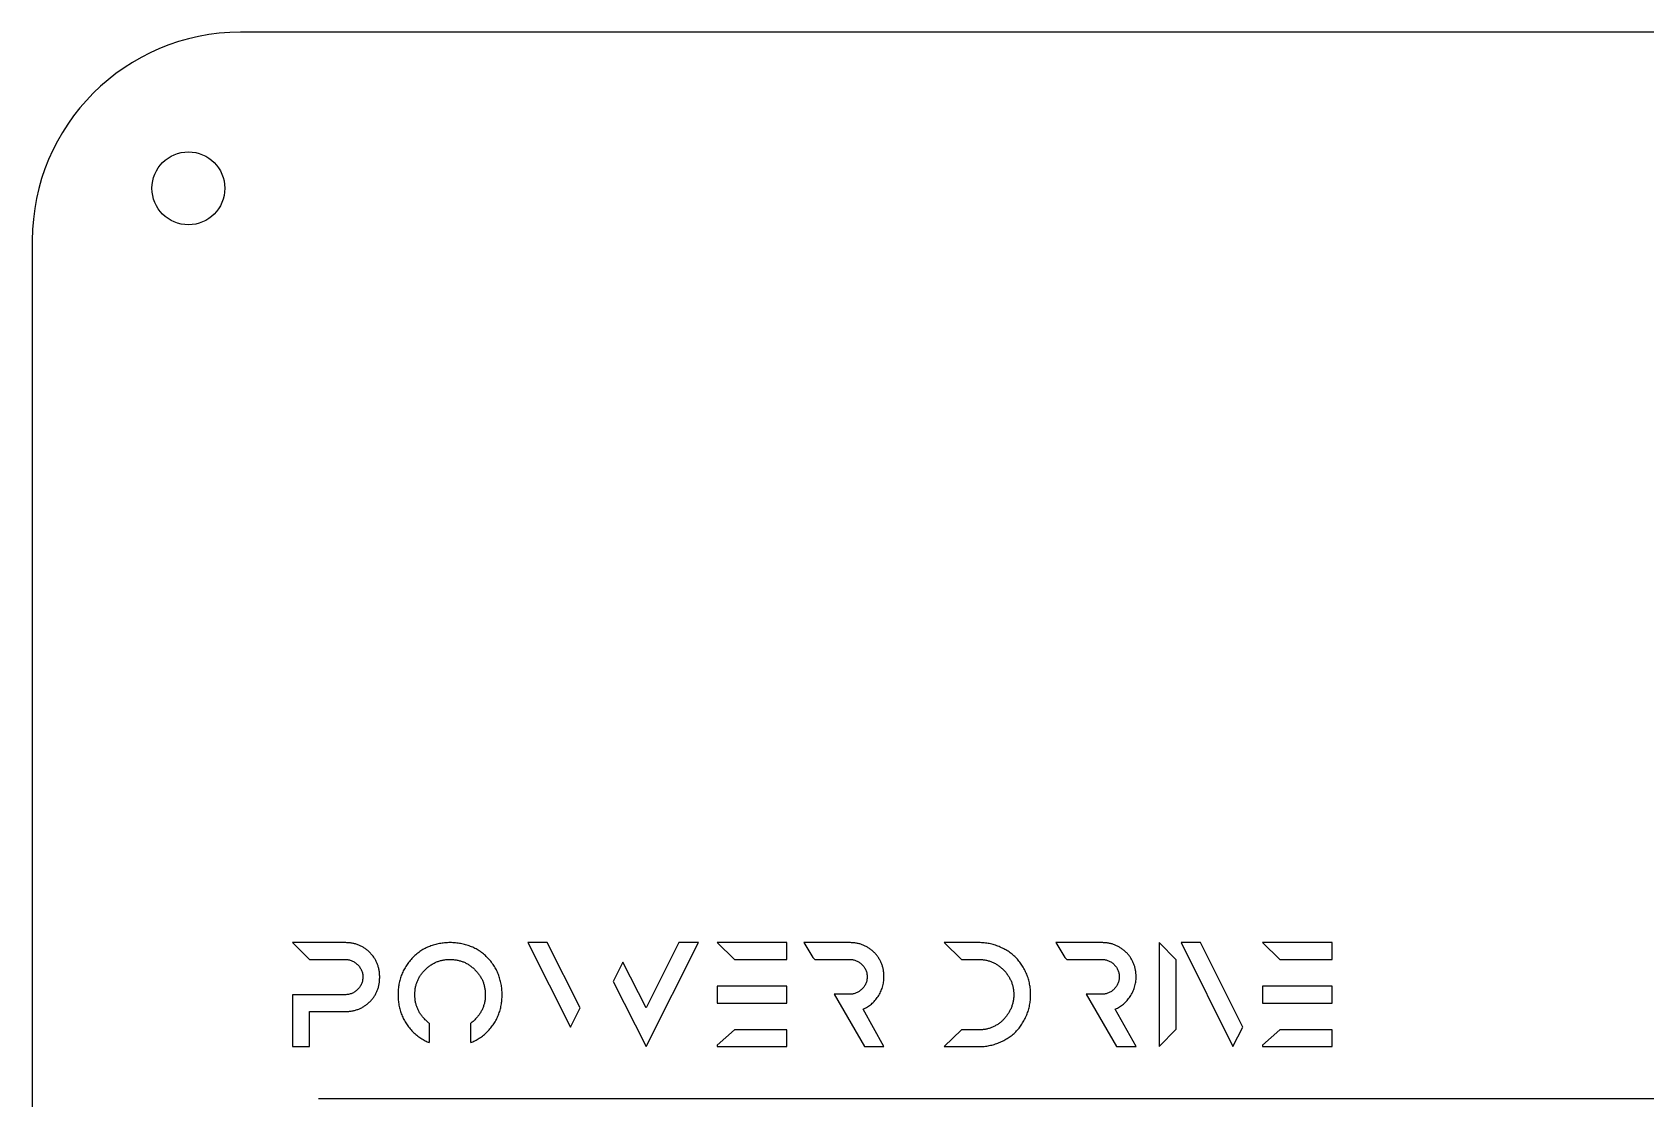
# Model space of a CAD drawing. Header units: millimetres. Extents: x -155 to 155, y -105 to 105.
# Drawn here: x -155 to 0, y 2.5 to 105 of the extents above; entities that cross this region are included whole.
import ezdxf

# ---------------------------------------------------------------- set-up
doc = ezdxf.new("R2010")
doc.units = ezdxf.units.MM

msp = doc.modelspace()

# ---------------------------------------------------------------- linework, layer by layer
at = {"color": 7, "linetype": 'Continuous', "lineweight": 25}
for p, q in [((135, 105), (-135, 105)), ((-155, 85), (-155, -85)), ((-124.95, 17.51), (-129.99, 17.51)), ((-129.99, 17.51), (-128.38, 15.89)), ((-114.86, 17.51), (-114.86, 17.51)), ((-107.39, 17.51), (-103.29, 9.37)), ((-105.52, 17.51), (-107.39, 17.51)), ((-102.35, 11.24), (-105.52, 17.51)), ((-96.04, 7.51), (-91.01, 17.51)), ((-92.88, 17.51), (-96.04, 11.24)), ((-91.01, 17.51), (-92.88, 17.51)), ((-82.51, 17.51), (-89.22, 17.51)), ((-89.22, 17.51), (-87.55, 15.89)), ((-82.51, 15.89), (-82.51, 17.51)), ((-76.47, 17.51), (-80.88, 17.51)), ((-80.88, 17.51), (-80.02, 16.07)), ((-64.06, 17.51), (-67.41, 17.51)), ((-67.41, 17.51), (-65.74, 15.89)), ((-52.25, 17.51), (-56.66, 17.51)), ((-56.66, 17.51), (-55.79, 16.07)), ((-46.73, 17.51), (-46.73, 7.51)), ((-45.12, 15.86), (-46.73, 17.51)), ((-42.78, 17.51), (-44.64, 17.51)), ((-44.64, 17.51), (-39.65, 7.51)), ((-38.71, 9.37), (-42.78, 17.51)), ((-30.11, 17.51), (-36.82, 17.51)), ((-36.82, 17.51), (-35.15, 15.89)), ((-30.11, 15.89), (-30.11, 17.51)), ((-128.38, 15.89), (-124.95, 15.89)), ((-122.57, 16.57), (-122.57, 16.57)), ((-114.86, 15.89), (-114.86, 15.89)), ((-98.26, 15.64), (-99.21, 13.77)), ((-96.04, 11.24), (-98.26, 15.64)), ((-87.55, 15.89), (-82.51, 15.89)), ((-80.02, 16.07), (-79.83, 15.89)), ((-79.83, 15.89), (-76.47, 15.89)), ((-65.74, 15.89), (-64.06, 15.89)), ((-55.79, 16.07), (-55.61, 15.89)), ((-55.61, 15.89), (-52.25, 15.89)), ((-45.12, 9.18), (-45.12, 15.86)), ((-35.15, 15.89), (-30.11, 15.89)), ((-59.47, 14.47), (-59.47, 14.47)), ((-128.38, 12.5), (-129.99, 12.5)), ((-129.99, 12.5), (-129.99, 7.51)), ((-124.95, 12.5), (-128.38, 12.5)), ((-99.21, 13.77), (-96.04, 7.51)), ((-82.51, 13.32), (-89.22, 13.32)), ((-89.22, 13.32), (-89.22, 11.7)), ((-82.51, 11.7), (-82.51, 13.32)), ((-76.47, 12.54), (-77.97, 12.56)), ((-77.97, 12.56), (-75.05, 7.51)), ((-52.25, 12.54), (-53.74, 12.56)), ((-53.74, 12.56), (-50.83, 7.51)), ((-30.11, 13.32), (-36.82, 13.32)), ((-36.82, 13.32), (-36.82, 11.7)), ((-30.11, 11.7), (-30.11, 13.32)), ((-128.38, 7.51), (-128.38, 10.88)), ((-128.38, 10.88), (-124.95, 10.88)), ((-103.29, 9.37), (-102.35, 11.24)), ((-89.22, 11.7), (-82.51, 11.7)), ((-73.18, 7.51), (-75.19, 11.12)), ((-73.75, 12.33), (-73.75, 12.33)), ((-48.96, 7.51), (-50.96, 11.12)), ((-49.53, 12.33), (-49.53, 12.33)), ((-36.82, 11.7), (-30.11, 11.7)), ((-116.86, 9.76), (-116.86, 7.89)), ((-112.86, 7.89), (-112.86, 9.76)), ((-39.65, 7.51), (-38.71, 9.37)), ((-87.55, 9.12), (-89.22, 7.64)), ((-82.51, 9.12), (-87.55, 9.12)), ((-82.51, 7.51), (-82.51, 9.12)), ((-65.74, 9.12), (-67.41, 7.51)), ((-64.06, 9.12), (-65.74, 9.12)), ((-46.73, 7.51), (-45.12, 9.18)), ((-35.15, 9.12), (-36.82, 7.64)), ((-30.11, 9.12), (-35.15, 9.12)), ((-30.11, 7.51), (-30.11, 9.12)), ((-129.99, 7.51), (-128.38, 7.51)), ((-89.22, 7.64), (-89.22, 7.51)), ((-89.22, 7.51), (-82.51, 7.51)), ((-75.05, 7.51), (-73.18, 7.51)), ((-67.41, 7.51), (-64.06, 7.51)), ((-50.83, 7.51), (-48.96, 7.51)), ((-36.82, 7.64), (-36.82, 7.51)), ((-36.82, 7.51), (-30.11, 7.51)), ((127.5, 2.5), (-127.5, 2.5))]:
    msp.add_line(p, q, dxfattribs=at)
msp.add_circle((-140, 90), 3.5, dxfattribs=at)
msp.add_arc((-135, 85), 20, 90, 180, dxfattribs=at)
for points, knots in [([(-122.57, 16.57), (-122.65, 16.64), (-122.81, 16.79), (-123.07, 16.98), (-123.35, 17.14), (-123.64, 17.28), (-123.95, 17.38), (-124.27, 17.45), (-124.61, 17.5), (-124.83, 17.5), (-124.95, 17.51)], [0, 0, 0, 0, 0.126218, 0.249165, 0.371232, 0.49248, 0.615205, 0.73961, 0.867518, 1, 1, 1, 1]), ([(-114.86, 17.51), (-115.04, 17.5), (-115.38, 17.49), (-115.88, 17.42), (-116.36, 17.31), (-116.82, 17.15), (-117.26, 16.96), (-117.68, 16.71), (-118.07, 16.42), (-118.32, 16.2), (-118.44, 16.08)], [0, 0, 0, 0, 0.132265, 0.259569, 0.383877, 0.506041, 0.627408, 0.749571, 0.873435, 1, 1, 1, 1]), ([(-111.29, 16.08), (-111.41, 16.2), (-111.65, 16.42), (-112.05, 16.71), (-112.47, 16.96), (-112.91, 17.15), (-113.37, 17.31), (-113.85, 17.42), (-114.35, 17.49), (-114.69, 17.5), (-114.86, 17.51)], [0, 0, 0, 0, 0.126992, 0.251308, 0.37355, 0.494995, 0.617238, 0.741626, 0.868556, 1, 1, 1, 1]), ([(-74.13, 16.57), (-74.21, 16.64), (-74.37, 16.79), (-74.63, 16.98), (-74.9, 17.14), (-75.19, 17.28), (-75.49, 17.38), (-75.81, 17.45), (-76.13, 17.5), (-76.36, 17.5), (-76.47, 17.51)], [0, 0, 0, 0, 0.127318, 0.25191, 0.3744, 0.495996, 0.6177, 0.741717, 0.868552, 1, 1, 1, 1]), ([(-62.12, 17.12), (-62.27, 17.18), (-62.58, 17.3), (-63.06, 17.42), (-63.56, 17.49), (-63.89, 17.5), (-64.06, 17.51)], [0, 0, 0, 0, 0.247628, 0.495565, 0.744798, 1, 1, 1, 1]), ([(-60.52, 16.08), (-60.64, 16.19), (-60.87, 16.4), (-61.26, 16.68), (-61.67, 16.92), (-61.97, 17.05), (-62.12, 17.12)], [0, 0, 0, 0, 0.246511, 0.493535, 0.744233, 1, 1, 1, 1]), ([(-49.91, 16.57), (-49.99, 16.64), (-50.15, 16.79), (-50.41, 16.98), (-50.68, 17.14), (-50.97, 17.28), (-51.27, 17.38), (-51.58, 17.45), (-51.91, 17.5), (-52.14, 17.5), (-52.25, 17.51)], [0, 0, 0, 0, 0.127318, 0.25191, 0.3744, 0.495996, 0.6177, 0.741717, 0.868552, 1, 1, 1, 1]), ([(-124.95, 15.89), (-124.89, 15.89), (-124.78, 15.89), (-124.61, 15.86), (-124.46, 15.82), (-124.3, 15.77), (-124.15, 15.7), (-124.01, 15.61), (-123.88, 15.51), (-123.8, 15.43), (-123.75, 15.39)], [0, 0, 0, 0, 0.1276779, 0.2522131, 0.3747824, 0.4969379, 0.619469, 0.7430138, 0.8701056, 1, 1, 1, 1]), ([(-121.62, 14.2), (-121.63, 14.31), (-121.63, 14.54), (-121.68, 14.87), (-121.75, 15.19), (-121.85, 15.49), (-121.99, 15.78), (-122.15, 16.06), (-122.35, 16.32), (-122.5, 16.48), (-122.57, 16.57)], [0, 0, 0, 0, 0.131324, 0.258766, 0.382868, 0.504488, 0.626238, 0.748517, 0.872648, 1, 1, 1, 1]), ([(-118.44, 16.08), (-118.55, 15.96), (-118.78, 15.71), (-119.07, 15.31), (-119.31, 14.89), (-119.51, 14.45), (-119.67, 13.99), (-119.78, 13.52), (-119.85, 13.02), (-119.86, 12.68), (-119.86, 12.51)], [0, 0, 0, 0, 0.127314, 0.251979, 0.374597, 0.496019, 0.618675, 0.742591, 0.86904, 1, 1, 1, 1]), ([(-117.27, 14.9), (-117.18, 14.98), (-117.02, 15.14), (-116.74, 15.34), (-116.46, 15.51), (-116.16, 15.65), (-115.85, 15.76), (-115.53, 15.84), (-115.2, 15.88), (-114.98, 15.89), (-114.86, 15.89)], [0, 0, 0, 0, 0.1306222, 0.2575362, 0.3809614, 0.5030877, 0.6249651, 0.7475007, 0.871908, 1, 1, 1, 1]), ([(-114.86, 15.89), (-114.75, 15.89), (-114.52, 15.88), (-114.19, 15.83), (-113.87, 15.75), (-113.56, 15.65), (-113.27, 15.51), (-112.99, 15.33), (-112.72, 15.13), (-112.55, 14.98), (-112.47, 14.9)], [0, 0, 0, 0, 0.128869, 0.25389, 0.377191, 0.499023, 0.621134, 0.744583, 0.870206, 1, 1, 1, 1]), ([(-109.86, 12.51), (-109.87, 12.68), (-109.87, 13.02), (-109.95, 13.52), (-110.06, 13.99), (-110.21, 14.45), (-110.41, 14.89), (-110.66, 15.31), (-110.95, 15.72), (-111.17, 15.96), (-111.29, 16.08)], [0, 0, 0, 0, 0.1308773, 0.2572662, 0.3811238, 0.5037214, 0.625277, 0.7478365, 0.8724424, 1, 1, 1, 1]), ([(-76.47, 15.89), (-76.41, 15.89), (-76.3, 15.89), (-76.14, 15.86), (-75.99, 15.83), (-75.84, 15.77), (-75.69, 15.7), (-75.55, 15.62), (-75.42, 15.52), (-75.34, 15.44), (-75.3, 15.4)], [0, 0, 0, 0, 0.127781, 0.25188, 0.37422, 0.496224, 0.618716, 0.742847, 0.869445, 1, 1, 1, 1]), ([(-73.18, 14.23), (-73.19, 14.34), (-73.19, 14.56), (-73.23, 14.89), (-73.31, 15.2), (-73.41, 15.5), (-73.55, 15.79), (-73.71, 16.07), (-73.9, 16.33), (-74.05, 16.49), (-74.13, 16.57)], [0, 0, 0, 0, 0.130752, 0.257591, 0.381091, 0.5028, 0.624698, 0.747193, 0.872207, 1, 1, 1, 1]), ([(-64.06, 15.89), (-63.95, 15.89), (-63.73, 15.88), (-63.4, 15.83), (-63.08, 15.75), (-62.87, 15.68), (-62.77, 15.64)], [0, 0, 0, 0, 0.254741, 0.505442, 0.752837, 1, 1, 1, 1]), ([(-62.77, 15.64), (-62.67, 15.59), (-62.47, 15.49), (-62.2, 15.32), (-61.94, 15.12), (-61.78, 14.97), (-61.7, 14.9)], [0, 0, 0, 0, 0.253042, 0.502844, 0.751473, 1, 1, 1, 1]), ([(-59.47, 14.47), (-59.53, 14.62), (-59.67, 14.92), (-59.92, 15.34), (-60.2, 15.73), (-60.42, 15.97), (-60.52, 16.08)], [0, 0, 0, 0, 0.256144, 0.507126, 0.754526, 1, 1, 1, 1]), ([(-52.25, 15.89), (-52.19, 15.89), (-52.08, 15.89), (-51.92, 15.86), (-51.77, 15.83), (-51.62, 15.77), (-51.47, 15.7), (-51.33, 15.62), (-51.2, 15.52), (-51.12, 15.44), (-51.08, 15.4)], [0, 0, 0, 0, 0.127781, 0.25188, 0.37422, 0.496224, 0.618716, 0.742847, 0.869445, 1, 1, 1, 1]), ([(-48.96, 14.23), (-48.96, 14.34), (-48.97, 14.56), (-49.01, 14.89), (-49.09, 15.2), (-49.19, 15.5), (-49.33, 15.79), (-49.49, 16.07), (-49.68, 16.33), (-49.83, 16.49), (-49.91, 16.57)], [0, 0, 0, 0, 0.130752, 0.257591, 0.381091, 0.5028, 0.624698, 0.747193, 0.872207, 1, 1, 1, 1]), ([(-123.75, 15.39), (-123.71, 15.35), (-123.63, 15.27), (-123.53, 15.13), (-123.44, 14.99), (-123.36, 14.84), (-123.31, 14.69), (-123.27, 14.53), (-123.24, 14.37), (-123.24, 14.25), (-123.24, 14.2)], [0, 0, 0, 0, 0.132532, 0.259343, 0.38325, 0.505894, 0.626987, 0.748817, 0.87227, 1, 1, 1, 1]), ([(-123.24, 14.2), (-123.24, 14.14), (-123.25, 14.02), (-123.27, 13.86), (-123.31, 13.7), (-123.37, 13.54), (-123.44, 13.4), (-123.53, 13.25), (-123.63, 13.12), (-123.71, 13.04), (-123.75, 13)], [0, 0, 0, 0, 0.129122, 0.255431, 0.378549, 0.500079, 0.621479, 0.744635, 0.870344, 1, 1, 1, 1]), ([(-122.57, 11.82), (-122.49, 11.9), (-122.34, 12.06), (-122.15, 12.33), (-121.98, 12.6), (-121.85, 12.89), (-121.75, 13.2), (-121.67, 13.52), (-121.63, 13.85), (-121.63, 14.08), (-121.62, 14.2)], [0, 0, 0, 0, 0.127057, 0.250808, 0.37261, 0.494467, 0.616079, 0.740463, 0.868261, 1, 1, 1, 1]), ([(-118.25, 12.51), (-118.24, 12.62), (-118.24, 12.85), (-118.19, 13.18), (-118.12, 13.5), (-118.01, 13.8), (-117.87, 14.1), (-117.7, 14.38), (-117.5, 14.65), (-117.35, 14.81), (-117.27, 14.9)], [0, 0, 0, 0, 0.129575, 0.25464, 0.377914, 0.499879, 0.621538, 0.744766, 0.870526, 1, 1, 1, 1]), ([(-112.47, 14.9), (-112.39, 14.81), (-112.23, 14.65), (-112.04, 14.38), (-111.86, 14.1), (-111.72, 13.81), (-111.61, 13.5), (-111.54, 13.18), (-111.49, 12.85), (-111.48, 12.62), (-111.48, 12.51)], [0, 0, 0, 0, 0.129716, 0.255265, 0.378641, 0.500679, 0.622439, 0.745666, 0.870612, 1, 1, 1, 1]), ([(-75.3, 15.4), (-75.26, 15.36), (-75.18, 15.28), (-75.08, 15.15), (-74.99, 15.01), (-74.92, 14.86), (-74.86, 14.71), (-74.82, 14.56), (-74.8, 14.39), (-74.8, 14.28), (-74.8, 14.23)], [0, 0, 0, 0, 0.131459, 0.258809, 0.38273, 0.504908, 0.625995, 0.747756, 0.872296, 1, 1, 1, 1]), ([(-74.8, 14.23), (-74.8, 14.17), (-74.8, 14.06), (-74.82, 13.89), (-74.86, 13.73), (-74.92, 13.58), (-74.99, 13.43), (-75.08, 13.29), (-75.18, 13.16), (-75.26, 13.07), (-75.3, 13.03)], [0, 0, 0, 0, 0.129682, 0.254869, 0.377261, 0.498913, 0.621525, 0.743398, 0.869717, 1, 1, 1, 1]), ([(-73.75, 12.33), (-73.71, 12.4), (-73.61, 12.54), (-73.5, 12.76), (-73.4, 12.99), (-73.32, 13.23), (-73.26, 13.47), (-73.21, 13.72), (-73.19, 13.97), (-73.18, 14.14), (-73.18, 14.23)], [0, 0, 0, 0, 0.124979, 0.249416, 0.372765, 0.495873, 0.619866, 0.744603, 0.870788, 1, 1, 1, 1]), ([(-61.7, 14.9), (-61.63, 14.82), (-61.48, 14.66), (-61.28, 14.39), (-61.11, 14.11), (-61.02, 13.92), (-60.97, 13.82)], [0, 0, 0, 0, 0.252495, 0.501441, 0.749896, 1, 1, 1, 1]), ([(-59.09, 12.51), (-59.1, 12.68), (-59.1, 13.02), (-59.18, 13.52), (-59.29, 14), (-59.41, 14.31), (-59.47, 14.47)], [0, 0, 0, 0, 0.256691, 0.507372, 0.75464, 1, 1, 1, 1]), ([(-51.08, 15.4), (-51.04, 15.36), (-50.96, 15.28), (-50.85, 15.15), (-50.77, 15.01), (-50.7, 14.86), (-50.64, 14.71), (-50.6, 14.56), (-50.58, 14.39), (-50.58, 14.28), (-50.58, 14.23)], [0, 0, 0, 0, 0.131459, 0.258809, 0.38273, 0.504908, 0.625995, 0.747756, 0.872296, 1, 1, 1, 1]), ([(-50.58, 14.23), (-50.58, 14.17), (-50.58, 14.06), (-50.6, 13.89), (-50.64, 13.73), (-50.7, 13.58), (-50.77, 13.43), (-50.86, 13.29), (-50.96, 13.16), (-51.04, 13.07), (-51.08, 13.03)], [0, 0, 0, 0, 0.1296824, 0.254869, 0.3772606, 0.4989128, 0.6215246, 0.7433984, 0.8697166, 1, 1, 1, 1]), ([(-49.53, 12.33), (-49.48, 12.4), (-49.39, 12.54), (-49.28, 12.76), (-49.18, 12.99), (-49.1, 13.23), (-49.03, 13.47), (-48.99, 13.72), (-48.96, 13.97), (-48.96, 14.14), (-48.96, 14.23)], [0, 0, 0, 0, 0.124979, 0.249416, 0.372765, 0.495873, 0.619866, 0.744603, 0.870788, 1, 1, 1, 1]), ([(-123.75, 13), (-123.8, 12.96), (-123.88, 12.88), (-124.01, 12.78), (-124.15, 12.69), (-124.3, 12.62), (-124.46, 12.57), (-124.61, 12.53), (-124.78, 12.5), (-124.89, 12.5), (-124.95, 12.5)], [0, 0, 0, 0, 0.129764, 0.255907, 0.379328, 0.502324, 0.624357, 0.746803, 0.871213, 1, 1, 1, 1]), ([(-119.86, 12.51), (-119.86, 12.33), (-119.85, 11.99), (-119.78, 11.49), (-119.67, 11.01), (-119.51, 10.55), (-119.31, 10.11), (-119.07, 9.7), (-118.78, 9.3), (-118.55, 9.05), (-118.44, 8.93)], [0, 0, 0, 0, 0.130988, 0.258378, 0.382322, 0.504569, 0.626437, 0.748684, 0.873004, 1, 1, 1, 1]), ([(-117.27, 10.1), (-117.35, 10.19), (-117.5, 10.35), (-117.7, 10.62), (-117.87, 10.91), (-118.01, 11.2), (-118.12, 11.51), (-118.19, 11.83), (-118.24, 12.16), (-118.24, 12.39), (-118.25, 12.51)], [0, 0, 0, 0, 0.129514, 0.25537, 0.378739, 0.500579, 0.622106, 0.745599, 0.870891, 1, 1, 1, 1]), ([(-111.48, 12.51), (-111.48, 12.39), (-111.48, 12.17), (-111.53, 11.83), (-111.61, 11.51), (-111.72, 11.21), (-111.86, 10.91), (-112.03, 10.63), (-112.23, 10.35), (-112.39, 10.19), (-112.47, 10.1)], [0, 0, 0, 0, 0.128092, 0.252499, 0.375035, 0.496912, 0.619039, 0.742464, 0.869378, 1, 1, 1, 1]), ([(-111.29, 8.93), (-111.17, 9.05), (-110.95, 9.29), (-110.66, 9.69), (-110.41, 10.11), (-110.21, 10.55), (-110.05, 11.01), (-109.95, 11.49), (-109.87, 11.99), (-109.87, 12.33), (-109.86, 12.51)], [0, 0, 0, 0, 0.126866, 0.250726, 0.372886, 0.49444, 0.6166, 0.740905, 0.868205, 1, 1, 1, 1]), ([(-75.3, 13.03), (-75.34, 12.99), (-75.42, 12.92), (-75.55, 12.82), (-75.69, 12.73), (-75.84, 12.66), (-75.99, 12.61), (-76.14, 12.57), (-76.3, 12.55), (-76.41, 12.54), (-76.47, 12.54)], [0, 0, 0, 0, 0.130396, 0.256841, 0.381549, 0.503293, 0.625149, 0.747341, 0.871485, 1, 1, 1, 1]), ([(-60.97, 13.82), (-60.93, 13.71), (-60.85, 13.5), (-60.77, 13.18), (-60.72, 12.84), (-60.71, 12.62), (-60.71, 12.51)], [0, 0, 0, 0, 0.250046, 0.499771, 0.748382, 1, 1, 1, 1]), ([(-60.71, 12.51), (-60.71, 12.39), (-60.72, 12.17), (-60.77, 11.84), (-60.85, 11.51), (-60.93, 11.3), (-60.97, 11.2)], [0, 0, 0, 0, 0.251955, 0.49956, 0.749619, 1, 1, 1, 1]), ([(-59.47, 10.55), (-59.41, 10.7), (-59.29, 11.01), (-59.18, 11.49), (-59.1, 11.99), (-59.1, 12.33), (-59.09, 12.51)], [0, 0, 0, 0, 0.245581, 0.49307, 0.743078, 1, 1, 1, 1]), ([(-51.08, 13.03), (-51.12, 12.99), (-51.2, 12.92), (-51.33, 12.82), (-51.47, 12.73), (-51.62, 12.66), (-51.77, 12.61), (-51.92, 12.57), (-52.08, 12.55), (-52.19, 12.54), (-52.25, 12.54)], [0, 0, 0, 0, 0.1303958, 0.2568407, 0.3815486, 0.5032929, 0.6251491, 0.7473405, 0.8714849, 1, 1, 1, 1]), ([(-124.95, 10.88), (-124.83, 10.89), (-124.6, 10.89), (-124.27, 10.94), (-123.95, 11.01), (-123.64, 11.11), (-123.35, 11.25), (-123.08, 11.41), (-122.81, 11.6), (-122.65, 11.75), (-122.57, 11.82)], [0, 0, 0, 0, 0.131919, 0.260008, 0.3845, 0.50753, 0.628575, 0.750726, 0.873759, 1, 1, 1, 1]), ([(-75.19, 11.12), (-75.11, 11.15), (-74.97, 11.21), (-74.77, 11.33), (-74.57, 11.45), (-74.39, 11.6), (-74.21, 11.76), (-74.05, 11.93), (-73.89, 12.12), (-73.8, 12.26), (-73.75, 12.33)], [0, 0, 0, 0, 0.121875, 0.244259, 0.367023, 0.489608, 0.613466, 0.739231, 0.867639, 1, 1, 1, 1]), ([(-60.97, 11.2), (-61.02, 11.1), (-61.11, 10.9), (-61.28, 10.62), (-61.47, 10.36), (-61.62, 10.2), (-61.69, 10.11)], [0, 0, 0, 0, 0.251627, 0.500872, 0.749678, 1, 1, 1, 1]), ([(-50.96, 11.12), (-50.89, 11.15), (-50.75, 11.21), (-50.55, 11.33), (-50.35, 11.45), (-50.17, 11.6), (-49.99, 11.76), (-49.83, 11.93), (-49.67, 12.12), (-49.58, 12.26), (-49.53, 12.33)], [0, 0, 0, 0, 0.1218747, 0.2442587, 0.3670229, 0.4896083, 0.6134657, 0.7392307, 0.8676387, 1, 1, 1, 1]), ([(-116.86, 9.76), (-116.91, 9.79), (-117.05, 9.9), (-117.18, 10.02), (-117.27, 10.1)], [0.8005658, 0.8005658, 0.8005658, 0.8005658, 0.8704856, 1, 1, 1, 1]), ([(-112.47, 10.1), (-112.55, 10.02), (-112.68, 9.9), (-112.82, 9.8), (-112.86, 9.76)], [0, 0, 0, 0, 0.1294738, 0.1955606, 0.1955606, 0.1955606, 0.1955606]), ([(-62.76, 9.38), (-62.86, 9.34), (-63.07, 9.26), (-63.39, 9.18), (-63.72, 9.13), (-63.95, 9.13), (-64.06, 9.12)], [0, 0, 0, 0, 0.244704, 0.492272, 0.743166, 1, 1, 1, 1]), ([(-61.69, 10.11), (-61.77, 10.04), (-61.92, 9.89), (-62.18, 9.69), (-62.46, 9.52), (-62.66, 9.42), (-62.76, 9.38)], [0, 0, 0, 0, 0.250236, 0.49952, 0.748396, 1, 1, 1, 1]), ([(-60.51, 8.93), (-60.41, 9.05), (-60.19, 9.28), (-59.92, 9.68), (-59.67, 10.1), (-59.53, 10.4), (-59.47, 10.55)], [0, 0, 0, 0, 0.2443286, 0.4921061, 0.7425222, 1, 1, 1, 1]), ([(-118.44, 8.93), (-118.32, 8.82), (-118.07, 8.59), (-117.67, 8.3), (-117.27, 8.07), (-117, 7.94), (-116.86, 7.89)], [0, 0, 0, 0, 0.126996, 0.2513159, 0.3735627, 0.481437, 0.481437, 0.481437, 0.481437]), ([(-112.86, 7.89), (-112.73, 7.94), (-112.46, 8.07), (-112.05, 8.3), (-111.65, 8.59), (-111.41, 8.82), (-111.29, 8.93)], [0.518509, 0.518509, 0.518509, 0.518509, 0.6264496, 0.7486923, 0.8730082, 1, 1, 1, 1]), ([(-64.06, 7.51), (-63.89, 7.51), (-63.56, 7.52), (-63.06, 7.6), (-62.58, 7.72), (-62.27, 7.83), (-62.12, 7.89)], [0, 0, 0, 0, 0.255791, 0.507056, 0.753986, 1, 1, 1, 1]), ([(-62.12, 7.89), (-61.96, 7.96), (-61.67, 8.09), (-61.25, 8.33), (-60.86, 8.61), (-60.63, 8.82), (-60.51, 8.93)], [0, 0, 0, 0, 0.257892, 0.508942, 0.755468, 1, 1, 1, 1])]:
    msp.add_open_spline(points, degree=3, knots=knots, dxfattribs=at)

doc.saveas('drawing.dxf')
